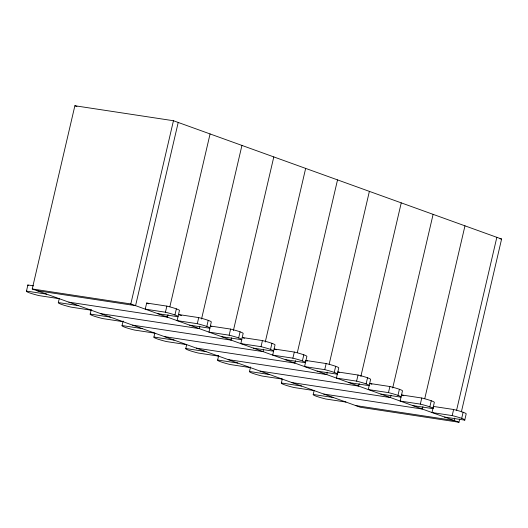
<?xml version="1.0" encoding="UTF-8"?>
<svg xmlns="http://www.w3.org/2000/svg" width="528" height="528" viewBox="0 0 528 528"><rect width="100%" height="100%" fill="white"/><g stroke="black" fill="none" stroke-linecap="round" stroke-linejoin="round"><path stroke-width="0.79" d="M59.215 298.683L39.013 295.607A15.226 1.459 13.1 0 1 26.473 291.086L27.892 284.981L33.548 285.839M459.71 419.054L458.964 422.255L360.4 407.266L32.241 288.955L74.877 105.745L173.448 120.734L501.6 239.045L461.386 411.853M91.073 310.167L70.877 307.098A15.226 1.459 13.1 0 1 58.331 302.57L59.222 298.756M122.938 321.658L102.736 318.582A15.226 1.459 13.1 0 1 90.196 314.061L91.258 309.481M154.796 333.142L134.6 330.073A15.226 1.459 13.1 0 1 122.054 325.552L123.123 320.971M458.964 422.255L130.812 303.943L173.448 120.734M178.213 122.45L135.577 305.666L37.013 290.677M189.644 325.156L209.84 328.225A15.226 1.459 13.1 0 0 197.3 323.704L177.098 320.635L179.401 310.636A15.226 1.459 13.1 0 0 166.855 306.108L146.659 303.039L145.24 309.144L165.436 312.22A15.226 1.459 13.1 0 1 177.982 316.741L157.78 313.665M186.661 344.632L166.465 341.557A15.226 1.459 13.1 0 1 153.919 337.036L154.81 333.221M165.436 312.22L166.855 306.108M167.996 314.747L167.442 317.15L68.871 302.161M169.858 306.748L210.078 133.94M174.94 314.972L176.359 308.86M218.526 356.116L198.323 353.047A15.226 1.459 13.1 0 1 185.783 348.526L186.668 344.705M197.3 323.704L198.719 317.599L178.523 314.523L181.474 315.592M199.861 326.238L199.3 328.64L100.736 313.652M201.538 319.037L241.936 145.424M206.804 326.456L208.223 320.351M250.384 367.607L230.188 364.531A15.226 1.459 13.1 0 1 217.642 360.01L218.711 355.43M221.503 336.646L241.705 339.715A15.226 1.459 13.1 0 0 229.159 335.194L230.578 329.083L210.382 326.014L211.86 326.548M231.726 337.729L231.165 340.124L132.594 325.136M233.396 330.528L273.801 156.915M238.663 337.946L240.082 331.835M282.249 379.091L262.046 376.022A15.226 1.459 13.1 0 1 249.506 371.501L250.569 366.92M253.367 348.13L273.563 351.199A15.226 1.459 13.1 0 0 261.023 346.678L262.442 340.573L242.246 337.504L244.457 338.296M263.584 349.213L263.023 351.615L164.459 336.626M265.261 342.012L305.659 168.399M270.527 349.43L271.946 343.325M314.107 390.581L293.911 387.506A15.226 1.459 13.1 0 1 281.365 382.985L282.256 379.17M294.307 352.057A15.226 1.459 13.1 0 1 306.847 356.585L305.428 362.69A15.226 1.459 13.1 0 0 292.882 358.169L294.307 352.057L274.105 348.988L276.322 349.787M295.449 360.703L294.888 363.099L196.317 348.11M297.31 352.697L337.524 179.89M302.386 360.921L303.811 354.816M348.955 382.595L369.151 385.664A15.226 1.459 13.1 0 0 356.605 381.143L336.409 378.068L338.712 368.069A15.226 1.459 13.1 0 0 326.165 363.548L305.969 360.479L304.55 366.584L324.746 369.653A15.226 1.459 13.1 0 1 337.293 374.18L317.09 371.105M345.972 402.065L325.769 398.996A15.226 1.459 13.1 0 1 313.229 394.475L314.114 390.654M324.746 369.653L326.165 363.548M327.307 372.187L326.753 374.59L228.182 359.601M329.168 364.188L369.382 191.374M334.25 372.405L335.669 366.3M356.605 381.143L358.03 375.032L337.828 371.963L339.306 372.497M359.172 383.678L358.611 386.074L260.047 371.085M360.848 376.477L401.247 202.864M366.109 383.896L367.534 377.791M380.813 394.079L401.016 397.155A15.226 1.459 13.1 0 0 388.469 392.627L389.888 386.522L369.692 383.453L371.903 384.252M391.03 395.162L390.476 397.564L291.905 382.576M392.707 387.961L433.112 214.348M397.973 395.38L399.392 389.275M421.753 398.013A15.226 1.459 13.1 0 1 434.3 402.534L432.874 408.639A15.226 1.459 13.1 0 0 420.334 404.118L421.753 398.013L401.557 394.937L403.768 395.736M422.895 406.652L422.334 409.048L323.77 394.06M424.756 398.653L464.97 225.839M429.838 406.87L431.257 400.765M452.192 415.602L453.618 409.497L433.415 406.428L431.996 412.533L452.192 415.602A15.226 1.459 13.1 0 1 464.739 420.13L466.158 414.018A15.226 1.459 13.1 0 0 453.618 409.497M454.76 418.136L454.199 420.539L355.628 405.55M456.621 410.137L496.835 237.323M461.696 418.361L463.115 412.249M499.97 238.795L501.6 239.045M32.241 288.955L130.812 303.943M26.473 291.086L46.669 294.155M58.331 302.57L78.533 305.646M90.196 314.061L110.392 317.13M229.159 335.194L208.963 332.119L211.266 322.12A15.226 1.459 13.1 0 0 198.719 317.599M122.054 325.552L142.256 328.621M261.023 346.678L240.821 343.609L243.124 333.61A15.226 1.459 13.1 0 0 230.578 329.083M153.919 337.036L174.115 340.105M292.882 358.169L272.686 355.093L274.989 345.094A15.226 1.459 13.1 0 0 262.442 340.573M285.232 359.621L305.428 362.69M185.783 348.526L205.979 351.595M217.642 360.01L237.838 363.086M249.506 371.501L269.702 374.57M388.469 392.627L368.273 389.558L370.57 379.559A15.226 1.459 13.1 0 0 358.03 375.032M281.365 382.985L301.567 386.06M420.334 404.118L400.132 401.049L402.435 391.043A15.226 1.459 13.1 0 0 389.888 386.522M412.678 405.57L432.874 408.639M313.229 394.475L333.425 397.544M444.536 417.054L464.739 420.13M74.877 105.745L76.923 106.478M146.659 303.039L148.87 303.838M305.969 360.479L307.441 361.007M28.393 285.661A15.226 1.459 13.1 0 1 27.892 284.981"/></g></svg>
